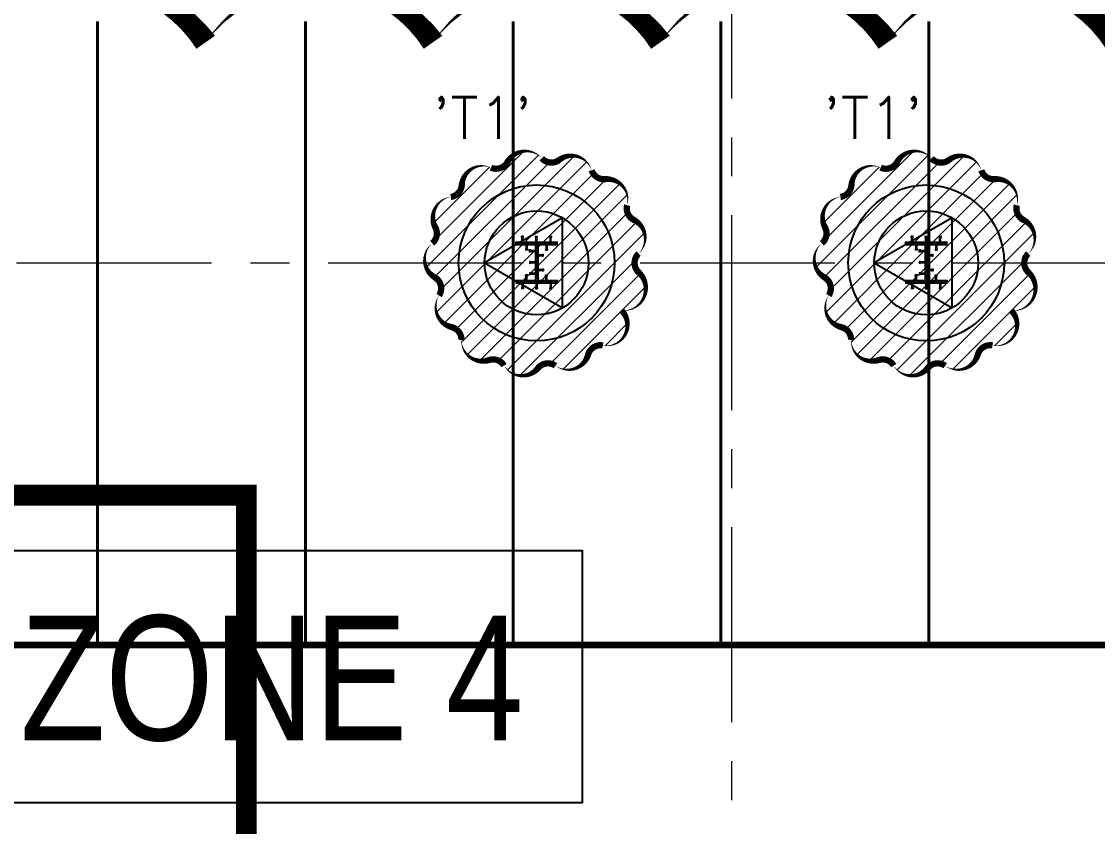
# Model space of a CAD drawing. Header units: millimetres. Extents: x -346728 to 1320345, y -537202 to -385966.
# Drawn here: x 410140 to 420494, y -422088 to -414344 of the extents above; entities that cross this region are included whole.
import ezdxf

# ---------------------------------------------------------------- set-up
doc = ezdxf.new("R2010")
doc.units = ezdxf.units.MM
doc.header["$LTSCALE"] = 100
doc.linetypes.add('ACAD_ISO04W100', pattern=[30, 24, -3, 0, -3])
doc.linetypes.add('X1326_GLB$0$CENTER', pattern=[2, 1.25, -0.25, 0.25, -0.25])
for name, color, linetype, lineweight in [('A-giao thong', 8, 'Continuous', 15), ('KCMANH', 8, 'Continuous', 13), ('KINGPOST', 5, 'Continuous', 20), ('X1326_GLB$0$A-tim', 8, 'X1326_GLB$0$CENTER', 9)]:
    doc.layers.add(name, color=color, linetype=linetype, lineweight=lineweight)
for name, color, linetype in [('hach', 253, 'Continuous'), ('HÀNG RÀO', 50, 'Continuous'), ('PL', 3, 'Continuous'), ('PLT', 6, 'Continuous'), ('thep doc', 6, 'Continuous')]:
    doc.layers.add(name, color=color, linetype=linetype)
doc.styles.add('simplex', font='simplex.shx')
doc.styles.add('TOAN - FONT ARIAL', font='Arial_1.ttf', dxfattribs={"width": 0.8})
pattern_1 = [(44.99999999999996, (188543.3296231151, 11377564.43864295), (-8.980256121069152, 8.980256121069138), []), (135, (188543.3296231151, 11377564.43864295), (-8.980256121069152, -8.980256121069138), [])]

# ---------------------------------------------------------------- blocks, each defined once
blk = doc.blocks.new('LVL-KHUNGTEN')
blk.add_lwpolyline([(61072.91373489425, 41092.78793908656), (119123.5098692991, 41092.78793908656), (119123.5098692991, 61.8816838347775), (61072.91373489425, 61.8816838347775)], close=True)
blk = doc.blocks.new('KP50 TOI SAN L1')
at = {"ltscale": 0.1}
h = blk.add_hatch(color=3, dxfattribs=at)
h.dxf.hatch_style = 1
h.paths.add_polyline_path([(14.40000000000146, 171.2000000000116), (-14.39999999999418, 171.2000000000116), (-14.39999999999418, 142.3999999999905)])
h.paths.add_polyline_path([(-14.39999999999418, -142.3999999999687), (-14.39999999999418, -171.1999999999825), (14.40000000000146, -171.1999999999825)])
at = {"layer": 'KCMANH', "linetype": 'ByBlock'}
h = blk.add_hatch(dxfattribs=at)
h.set_pattern_fill('ANSI37', color=3, scale=4, style=0)
h.set_pattern_definition(pattern_1)
h.paths.add_polyline_path([(-200, 200.0000000000109), (-200, 171.2000000000116), (200, 171.2000000000116), (200, 200.0000000000109)])
h = blk.add_hatch(dxfattribs=at)
h.set_pattern_fill('ANSI37', color=3, scale=4, style=0)
h.set_pattern_definition([(44.99999999999996, (188728.9296231151, 11377564.43864295), (-8.980256121069152, 8.980256121069138), []), (135, (188728.9296231151, 11377564.43864295), (-8.980256121069152, -8.980256121069138), [])])
h.paths.add_polyline_path([(14.40000000000146, 171.2000000000116), (-14.39999999999418, 142.3999999999905), (-14.39999999999418, -142.3999999999687), (14.40000000000146, -171.1999999999825)])
h = blk.add_hatch(dxfattribs=at)
h.set_pattern_fill('ANSI37', color=3, scale=4, style=0)
h.set_pattern_definition(pattern_1)
h.paths.add_polyline_path([(-200, -171.1999999999825), (-200, -199.9999999999891), (200, -199.9999999999891), (200, -171.1999999999825)])
for p, q in [((-125.1904738589728, 252.8000000000029), (-145.990473858983, 252.8000000000029)), ((-145.990473858983, 240), (-145.990473858983, 252.8000000000029)), ((-125.1904738589728, 240), (-145.990473858983, 240)), ((-141.9904738589757, 200), (-141.9904738589757, 240)), ((-129.1904738589801, 200), (-129.1904738589801, 240)), ((-125.1904738589728, 240), (-125.1904738589728, 252.8000000000029)), ((-10.40000000000146, 252.8000000000029), (10.40000000000146, 252.8000000000029)), ((-10.40000000000146, 240), (-10.40000000000146, 252.8000000000029)), ((-10.40000000000146, 240), (10.40000000000146, 240)), ((-6.400000000001455, 200), (-6.400000000001455, 240)), ((6.400000000001455, 200), (6.400000000001455, 240)), ((10.40000000000146, 240), (10.40000000000146, 252.8000000000029)), ((125.1904738589801, 252.8000000000029), (145.990473858983, 252.8000000000029)), ((125.1904738589801, 240), (125.1904738589801, 252.8000000000029)), ((125.1904738589801, 240), (145.990473858983, 240)), ((129.1904738589801, 200), (129.1904738589801, 240)), ((141.990473858983, 200), (141.990473858983, 240)), ((145.990473858983, 240), (145.990473858983, 252.8000000000029)), ((-85.19047385897284, 131.1999999999971), (-105.990473858983, 131.1999999999971)), ((-105.990473858983, 131.1999999999971), (-105.990473858983, 118.4000000000015)), ((-85.19047385897284, 118.4000000000015), (-105.990473858983, 118.4000000000015)), ((-101.9904738589757, 171.1999999999971), (-101.9904738589757, 131.1999999999971)), ((-89.19047385898011, 171.1999999999971), (-89.19047385898011, 131.1999999999971)), ((-85.19047385897284, 131.1999999999971), (-85.19047385897284, 118.4000000000015)), ((-67.19999999999709, 99.5998938560515), (-67.19999999999709, 120.3998938560471)), ((-54.39999999999418, 120.3998938560471), (-67.19999999999709, 120.3998938560471)), ((-54.39999999999418, 99.5998938560515), (-54.39999999999418, 120.3998938560471)), ((-14.39999999999418, 116.3998938560471), (-54.39999999999418, 116.3998938560471)), ((-14.39999999999418, 103.5998938560515), (-54.39999999999418, 103.5998938560515)), ((85.19047385898011, 131.1999999999971), (105.990473858983, 131.1999999999971)), ((85.19047385898011, 131.1999999999971), (85.19047385898011, 118.4000000000015)), ((85.19047385898011, 118.4000000000015), (105.990473858983, 118.4000000000015)), ((89.19047385898011, 171.1999999999971), (89.19047385898011, 131.1999999999971)), ((101.990473858983, 171.1999999999971), (101.990473858983, 131.1999999999971)), ((105.990473858983, 131.1999999999971), (105.990473858983, 118.4000000000015)), ((-54.39999999999418, 99.5998938560515), (-67.19999999999709, 99.5998938560515)), ((-67.19999999999709, 10.40000000000146), (-67.19999999999709, -10.40000000000146)), ((-54.39999999999418, 10.40000000000146), (-67.19999999999709, 10.40000000000146)), ((-54.39999999999418, 10.40000000000146), (-54.39999999999418, -10.40000000000146)), ((-14.39999999999418, 6.400000000001455), (-54.39999999999418, 6.400000000001455)), ((14.40000000000146, 76.39989385604713), (54.40000000000146, 76.39989385604713)), ((14.40000000000146, 63.59989385605149), (54.40000000000146, 63.59989385605149)), ((54.40000000000146, 59.59989385605149), (54.40000000000146, 80.39989385604713)), ((54.40000000000146, 80.39989385604713), (67.20000000000437, 80.39989385604713)), ((54.40000000000146, 59.59989385605149), (67.20000000000437, 59.59989385605149)), ((67.20000000000437, 59.59989385605149), (67.20000000000437, 80.39989385604713)), ((-54.39999999999418, -10.40000000000146), (-67.19999999999709, -10.40000000000146)), ((-67.19999999999709, -99.5998938560515), (-67.19999999999709, -120.3998938560471)), ((-54.39999999999418, -99.5998938560515), (-67.19999999999709, -99.5998938560515)), ((-14.39999999999418, -6.400000000001455), (-54.39999999999418, -6.400000000001455)), ((-54.39999999999418, -99.5998938560515), (-54.39999999999418, -120.3998938560471)), ((14.40000000000146, -63.59989385605149), (54.40000000000146, -63.59989385605149)), ((14.40000000000146, -76.39989385604713), (54.40000000000146, -76.39989385604713)), ((54.40000000000146, -59.59989385605149), (54.40000000000146, -80.39989385604713)), ((54.40000000000146, -59.59989385605149), (67.20000000000437, -59.59989385605149)), ((54.40000000000146, -80.39989385604713), (67.20000000000437, -80.39989385604713)), ((67.20000000000437, -59.59989385605149), (67.20000000000437, -80.39989385604713)), ((-141.9904738589757, -200), (-141.9904738589757, -240)), ((-129.1904738589801, -200), (-129.1904738589801, -240)), ((-85.19047385897284, -118.4000000000015), (-105.990473858983, -118.4000000000015)), ((-105.990473858983, -131.1999999999971), (-105.990473858983, -118.4000000000015)), ((-85.19047385897284, -131.1999999999971), (-105.990473858983, -131.1999999999971)), ((-101.9904738589757, -171.1999999999971), (-101.9904738589757, -131.1999999999971)), ((-89.19047385898011, -171.1999999999971), (-89.19047385898011, -131.1999999999971)), ((-85.19047385897284, -131.1999999999971), (-85.19047385897284, -118.4000000000015)), ((-54.39999999999418, -120.3998938560471), (-67.19999999999709, -120.3998938560471)), ((-14.39999999999418, -103.5998938560515), (-54.39999999999418, -103.5998938560515)), ((-14.39999999999418, -116.3998938560471), (-54.39999999999418, -116.3998938560471)), ((-6.400000000001455, -200), (-6.400000000001455, -240)), ((6.400000000001455, -200), (6.400000000001455, -240)), ((85.19047385898011, -118.4000000000015), (105.990473858983, -118.4000000000015)), ((85.19047385898011, -131.1999999999971), (85.19047385898011, -118.4000000000015)), ((85.19047385898011, -131.1999999999971), (105.990473858983, -131.1999999999971)), ((89.19047385898011, -171.1999999999971), (89.19047385898011, -131.1999999999971)), ((101.990473858983, -171.1999999999971), (101.990473858983, -131.1999999999971)), ((105.990473858983, -131.1999999999971), (105.990473858983, -118.4000000000015)), ((129.1904738589801, -200), (129.1904738589801, -240)), ((141.990473858983, -200), (141.990473858983, -240)), ((-125.1904738589728, -240), (-145.990473858983, -240)), ((-145.990473858983, -240), (-145.990473858983, -252.8000000000029)), ((-125.1904738589728, -252.8000000000029), (-145.990473858983, -252.8000000000029)), ((-125.1904738589728, -240), (-125.1904738589728, -252.8000000000029)), ((-10.40000000000146, -240), (10.40000000000146, -240)), ((-10.40000000000146, -240), (-10.40000000000146, -252.8000000000029)), ((-10.40000000000146, -252.8000000000029), (10.40000000000146, -252.8000000000029)), ((10.40000000000146, -240), (10.40000000000146, -252.8000000000029)), ((125.1904738589801, -240), (145.990473858983, -240)), ((125.1904738589801, -240), (125.1904738589801, -252.8000000000029)), ((125.1904738589801, -252.8000000000029), (145.990473858983, -252.8000000000029)), ((145.990473858983, -240), (145.990473858983, -252.8000000000029))]:
    blk.add_line(p, q, dxfattribs=at)
at = {"layer": 'KCMANH', "color": 3, "linetype": 'ByBlock'}
blk.add_line((-200, 200), (200, 200), dxfattribs=at)
at = {"layer": 'KINGPOST', "color": 3, "linetype": 'ByBlock'}
for p, q in [((-200, 171.1999999999971), (-200, 200)), ((-200, 171.1999999999971), (200, 171.1999999999971)), ((-14.39999999999418, 171.1999999999971), (-14.39999999999418, -171.1999999999971)), ((-14.39999999997235, 142.4000000000015), (14.40000000000146, 171.1999999999971)), ((14.40000000000146, 171.1999999999971), (14.40000000000146, -171.1999999999971)), ((200, 171.1999999999971), (200, 200)), ((-200, -171.1999999999971), (200, -171.1999999999971)), ((-200, -171.1999999999971), (-200, -200)), ((-200, -200), (200, -200)), ((-14.39999999997235, -142.4000000000015), (14.40000000000146, -171.1999999999971)), ((200, -171.1999999999971), (200, -200))]:
    blk.add_line(p, q, dxfattribs=at)
at = {"layer": 'KINGPOST', "color": 6, "linetype": 'ByBlock'}
blk.add_lwpolyline([(-14.39999999999418, 0), (14.40000000000146, 0)], dxfattribs=at)
blk = doc.blocks.new('B1 Kingpost Layout Plan1')
at = {"layer": 'KCMANH', "linetype": 'ByBlock'}
for p in [(44500.02579623611, -1896.444032042869, -1.206158231070731e-07), (48250.02579623611, -1896.444032042869, -1.206158231070731e-07)]:
    blk.add_blockref('KP50 TOI SAN L1', p, dxfattribs=at)
blk = doc.blocks.new('tank01')
at = {"color": 1, "linetype": 'ACAD_ISO04W100', "lineweight": 100}
blk.add_line((583556.4335265845, 2323786.693602655), (583543.6633929677, 2323777.054849401), dxfattribs=at)
at = {"layer": 'HÀNG RÀO', "color": 1, "lineweight": 40}
for p, q in [((583554.8372610946, 2323785.488759413), (583551.2225854635, 2323790.277736588)), ((583549.6263892663, 2323789.072926614), (583553.2410496863, 2323784.283956992)), ((583548.0300660586, 2323787.868039808), (583551.6447264781, 2323783.079070185)), ((583550.0484498092, 2323781.874218505), (583546.4338899628, 2323786.663158504)), ((583544.8375835863, 2323785.458284016), (583548.4521930742, 2323780.669381871))]:
    blk.add_line(p, q, dxfattribs=at)

msp = doc.modelspace()

# ---------------------------------------------------------------- hatches: boundary and pattern name
at = {"ltscale": 0.1}
h = msp.add_hatch(color=3, dxfattribs=at)
h.dxf.hatch_style = 1
h.paths.add_polyline_path([(415110.7743715076, -416495.3846771839), (415081.9743715074, -416495.3846771839), (415081.9743715074, -416524.1846771839)])
h.paths.add_polyline_path([(415081.9743715074, -416808.9846771838), (415081.9743715074, -416837.7846771839), (415110.7743715076, -416837.7846771839)])
h = msp.add_hatch(color=3, dxfattribs=at)
h.dxf.hatch_style = 1
h.paths.add_polyline_path([(418860.7743715076, -416495.3846771839), (418831.9743715074, -416495.3846771839), (418831.9743715074, -416524.1846771839)])
h.paths.add_polyline_path([(418831.9743715074, -416808.9846771838), (418831.9743715074, -416837.7846771839), (418860.7743715076, -416837.7846771839)])
at = {"layer": 'A-giao thong', "transparency": 33554572}
h = msp.add_hatch(dxfattribs=at)
h.set_pattern_fill('ANSI31', color=256, scale=1000)
h.set_pattern_definition([(45, (376747.4089824944, -513923.2261756078), (-88.38834764831843, 88.38834764831844), [])])
edge = h.paths.add_edge_path()
edge.add_arc((415941.4855478698, -416430.8909271351), 200.091326396924, 313.1890045741997, 423.1890044747136)
edge.add_arc((416087.2946165058, -416142.3756261466), 123.1753799015254, 165.3246326879942, 243.18900447470742, ccw=False)
edge.add_arc((415774.3329071133, -416060.4154517627), 200.3404647350627, 345.3246326879935, 455.3246325885028)
edge.add_arc((415744.3110700376, -415738.2956122162), 123.1753799015117, 197.4523541326421, 275.32463258850305, ccw=False)
edge.add_arc((415435.7741214005, -415835.294933304), 200.2499081724988, 17.45235413264597, 127.4523540331561)
edge.add_arc((415239.0987242046, -415578.5407607894), 123.1753799015265, 221.3374224332373, 307.4523540331534, ccw=False)
edge.add_arc((414994.0526616127, -415794.102727325), 203.1902650560175, 41.33742243323479, 151.337422333742)
edge.add_arc((414707.6799831598, -415637.5612847474), 123.1753799015094, 245.97207067360318, 331.33742233374693, ccw=False)
edge.add_arc((414575.9821692133, -415932.971790394), 200.261910843809, 65.97207067360544, 175.9720705741139)
edge.add_arc((414253.3437917922, -415910.2526693759), 123.1753799015126, 278.0994113494279, 355.97207057411634, ccw=False)
edge.add_arc((414298.9236675809, -416230.5371583574), 200.3361020571378, 98.09941134942484, 208.0994112499362)
edge.add_arc((414013.543932118, -416382.9119776232), 123.175379901518, -50.51419146834911, 28.099411249937475, ccw=False)
edge.add_arc((414219.462552171, -416632.8373371585), 200.6535308265784, 129.4858085316449, 239.4858084321514)
edge.add_arc((414055.0378515279, -416911.8170519081), 123.1753799015154, -33.38585266077672, 59.48580843215609, ccw=False)
edge.add_arc((414324.9760204941, -417089.7128634232), 200.1101515091129, 146.6141473392238, 256.6141472397279)
edge.add_arc((414250.1329298374, -417404.2157196907), 123.1753799015155, -1.2513417107547866, 76.61414723972922, ccw=False)
edge.add_arc((414573.5751945112, -417411.2808327571), 200.3440389897893, 178.7486582892484, 288.7486581897573)
edge.add_arc((414677.5599290867, -417717.6335532852), 123.1753799015132, 30.876836025434216, 108.7486581897549, ccw=False)
edge.add_arc((414955.1360196188, -417551.6600698903), 200.2371789537907, 210.876836025434, 320.876835925943)
edge.add_arc((415206.0366911244, -417755.7299997267), 123.1753799015087, 54.01226688685409, 140.8768359259447, ccw=False)
edge.add_arc((415397.7799729815, -417491.699156822), 203.1339398279393, 234.0122668868539, 344.0122667873574)
edge.add_arc((415711.4678723054, -417581.5750376804), 123.1753799015273, 79.39644157920287, 164.0122667873614, ccw=False)
edge.add_arc((415770.9864167614, -417263.6497115922), 200.2731787634664, 259.3964415791925, 404.1286010454199)
edge.add_arc((415935.8667902649, -416913.2829940316), 211.9778768860564, 264.279643978025, 407.3982272340489)
edge.add_arc((416162.7316090486, -416666.5846771877), 123.175379901495, 133.189004574196, 227.3982272340362, ccw=False)
h = msp.add_hatch(dxfattribs=at)
h.set_pattern_fill('ANSI31', color=256, scale=1000)
h.set_pattern_definition([(45, (380497.4089824944, -513923.2261756078), (-88.38834764831843, 88.38834764831844), [])])
edge = h.paths.add_edge_path()
edge.add_arc((419691.4855478698, -416430.8909271351), 200.091326396924, 313.1890045741997, 423.1890044747136)
edge.add_arc((419837.2946165058, -416142.3756261466), 123.1753799015254, 165.3246326879942, 243.18900447470742, ccw=False)
edge.add_arc((419524.3329071133, -416060.4154517627), 200.3404647350627, 345.3246326879935, 455.3246325885028)
edge.add_arc((419494.3110700376, -415738.2956122162), 123.1753799015117, 197.4523541326421, 275.32463258850305, ccw=False)
edge.add_arc((419185.7741214005, -415835.294933304), 200.2499081724988, 17.45235413264597, 127.4523540331561)
edge.add_arc((418989.0987242046, -415578.5407607894), 123.1753799015265, 221.3374224332373, 307.4523540331534, ccw=False)
edge.add_arc((418744.0526616127, -415794.102727325), 203.1902650560175, 41.33742243323479, 151.337422333742)
edge.add_arc((418457.6799831598, -415637.5612847474), 123.1753799015094, 245.97207067360318, 331.33742233374693, ccw=False)
edge.add_arc((418325.9821692133, -415932.971790394), 200.261910843809, 65.97207067360544, 175.9720705741139)
edge.add_arc((418003.3437917922, -415910.2526693759), 123.1753799015126, 278.0994113494279, 355.97207057411634, ccw=False)
edge.add_arc((418048.9236675809, -416230.5371583574), 200.3361020571378, 98.09941134942484, 208.0994112499362)
edge.add_arc((417763.543932118, -416382.9119776232), 123.175379901518, -50.51419146834911, 28.099411249937475, ccw=False)
edge.add_arc((417969.462552171, -416632.8373371585), 200.6535308265784, 129.4858085316449, 239.4858084321514)
edge.add_arc((417805.0378515279, -416911.8170519081), 123.1753799015154, -33.38585266077672, 59.48580843215609, ccw=False)
edge.add_arc((418074.9760204941, -417089.7128634232), 200.1101515091129, 146.6141473392238, 256.6141472397279)
edge.add_arc((418000.1329298374, -417404.2157196907), 123.1753799015155, -1.2513417107547866, 76.61414723972922, ccw=False)
edge.add_arc((418323.5751945112, -417411.2808327571), 200.3440389897893, 178.7486582892484, 288.7486581897573)
edge.add_arc((418427.5599290867, -417717.6335532852), 123.1753799015132, 30.876836025434216, 108.7486581897549, ccw=False)
edge.add_arc((418705.1360196188, -417551.6600698903), 200.2371789537907, 210.876836025434, 320.876835925943)
edge.add_arc((418956.0366911244, -417755.7299997267), 123.1753799015087, 54.01226688685409, 140.8768359259447, ccw=False)
edge.add_arc((419147.7799729815, -417491.699156822), 203.1339398279393, 234.0122668868539, 344.0122667873574)
edge.add_arc((419461.4678723054, -417581.5750376804), 123.1753799015273, 79.39644157920287, 164.0122667873614, ccw=False)
edge.add_arc((419520.9864167614, -417263.6497115922), 200.2731787634664, 259.3964415791925, 404.1286010454199)
edge.add_arc((419685.8667902649, -416913.2829940316), 211.9778768860564, 264.279643978025, 407.3982272340489)
edge.add_arc((419912.7316090486, -416666.5846771877), 123.175379901495, 133.189004574196, 227.3982272340362, ccw=False)
at = {"layer": 'hach'}
h = msp.add_hatch(dxfattribs=at)
h.set_pattern_fill('ANSI31', color=256, scale=70)
h.set_pattern_definition([(45, (342151.2213262877, -508591.2227448209), (-157.1544821187101, 157.1544821187102), [])])
h.paths.add_polyline_path([(362433.3801022533, -410142.157258469), (348853.8926203205, -428107.5122169152), (376146.7434840773, -501359.0065796374), (382446.7504393198, -503970.9423327898), (458369.0723871468, -469396.5978761645), (462927.8694431226, -462329.4458765544), (462919.8279490094, -415142.6860857411), (457917.8110400178, -410142.1572584765)])
h.paths.add_polyline_path([(363030.572598144, -411342.1571560285), (350208.3245424145, -428305.7014718884), (377088.8498291909, -500450.5520168371), (382424.3063307689, -502662.5923677236), (457551.450776385, -468450.3646135417), (461727.809133747, -461976.0778765109), (461719.6650677317, -415639.3961758266), (457420.8592675527, -411342.1571560359)], flags=16)
h = msp.add_hatch(dxfattribs=at)
h.set_pattern_fill('AR-CONC', color=256, scale=4)
h.set_pattern_definition([(49.99999999999999, (342151.2213262877, -508591.2227448209), (728.738675984016, -63.75634215561234), [76.2, -838.2]), (355, (342151.2213262877, -508591.2227448209), (-140.9736856998774, 764.2273809561406), [60.96, -670.56233668]), (100.4514446999999, (342211.9493542878, -508596.5357588209), (587.7649883614131, 700.4710076487804), [64.76003519999986, -712.3609783999989]), (46.18420000000002, (342151.2213262877, -508388.022744821), (1084.31616356852, -168.1693117309086), [114.2999999999996, -1257.299999999994]), (96.63555760999992, (342241.5809262877, -508402.0367448209), (949.616536206012, 989.7044983908861), [97.14009256, -1068.54243264]), (351.1841511700001, (342151.2213262877, -508388.022744821), (949.6165362599081, 989.7044983421306), [91.43986828, -1005.83892768]), (21, (342252.8213262878, -508438.822744821), (606.4575650765299, -409.0607927483504), [76.2, -838.2]), (326.0000000000001, (342252.8213262878, -508438.822744821), (247.2081133905883, 736.7518644892771), [60.96, -670.56]), (71.45144499999999, (342303.3594566878, -508472.911144421), (853.6656771148646, 327.691075543621), [64.7600352, -712.3597503999999]), (37.50000000000001, (342151.2213262877, -508591.2227448209), (12.35441300236727, 338.2201554926124), [0, -662.432, 0, -680.72, 0, -673.1]), (7.499999999999999, (342151.2213262877, -508591.2227448209), (267.278650041223, 400.722299272478), [0, -388.112, 0, -647.192, 0, -256.54]), (327.5, (341924.6533262877, -508591.2227448209), (542.3623806674856, -22.91497597069377), [0, -254, 0, -792.48, 0, -1051.56]), (317.5, (341823.0533262876, -508591.2227448209), (592.5167255440722, 101.7059641333321), [0, -330.2, 0, -526.288, 0, -746.76])])
h.paths.add_polyline_path([(362433.3801022533, -410142.157258469), (348853.8926203205, -428107.5122169152), (376146.7434840773, -501359.0065796374), (382446.7504393198, -503970.9423327898), (458369.0723871468, -469396.5978761645), (462927.8694431226, -462329.4458765544), (462919.8279490094, -415142.6860857411), (457917.8110400178, -410142.1572584765)])
h.paths.add_polyline_path([(363030.572598144, -411342.1571560285), (350208.3245424145, -428305.7014718884), (377088.8498291909, -500450.5520168371), (382424.3063307689, -502662.5923677236), (457551.450776385, -468450.3646135417), (461727.809133747, -461976.0778765109), (461719.6650677317, -415639.3961758266), (457420.8592675527, -411342.1571560359)], flags=16)

# ---------------------------------------------------------------- linework, layer by layer
at = {"elevation": -1404.949430587001}
msp.add_lwpolyline([(394403.5040695093, -414544.0266921301, 0, 218.8510542577968, -0.52056705), (396592.0146120871, -414544.0266921301, 0, 218.8510542577968, -0.52056705), (398780.5251546652, -414544.0266921301, 0, 218.8510542577968, -0.52056705), (400969.0356972432, -414544.0266921301, 0, 218.8510542577968, -0.52056705), (403157.5462398211, -414544.0266921301, 0, 218.8510542577968, -0.52056705), (405346.0567823991, -414544.0266921301, 0, 218.8510542577968, -0.52056705), (407534.567324977, -414544.0266921301, 0, 218.8510542577968, -0.52056705), (409723.077867555, -414544.0266921301, 0, 218.8510542577968, -0.52056705), (411911.5884101331, -414544.0266921301, 0, 218.8510542577968, -0.52056705), (414100.0989527109, -414544.0266921301, 0, 218.8510542577968, -0.52056705), (416288.609495289, -414544.0266921301, 0, 218.8510542577968, -0.52056705), (418477.1200378668, -414544.0266921301, 0, 218.8510542577968, -0.52056705), (420665.6305804449, -414544.0266921301, 0, 218.8510542577968, -0.52056705)], format="xyseb", dxfattribs=at)
at = {"color": 5, "elevation": -2718.252243048951}
for points in [[(416078.4294922315, -416576.7775098009, 0, 60, 0.5205670500000068), (416031.7365059043, -416252.309563401, 60, 60, -0.3534527118638525), (415968.1376166614, -416111.170120191, 0, 60, 0.5205670500000036), (415755.7415803152, -415860.9394773244, 60, 60, -0.3534915216528338), (415626.8058616836, -415775.2374614337, 0, 60, 0.52056705), (415314.0018553455, -415676.3246815493, 60, 60, -0.3944898867801987), (415146.614596909, -415659.8971398402, 0, 60, 0.5205670499999941), (414815.7614065782, -415696.6424164711, 60, 60, -0.3907150967676189), (414657.5251966548, -415750.0631585297, 0, 60, 0.5205670499999991), (414376.214919664, -415918.9048453695, 60, 60, -0.3534933906758924), (414270.6981016985, -416032.1993878293, 0, 60, 0.5205670500000176), (414122.200840117, -416324.8960267307, 60, 60, -0.3571345252974193), (414091.8695646157, -416477.9765320466, 0, 60, 0.520567049999982), (414117.5803679494, -416805.7010406111, 60, 60, -0.4289707164981073), (414157.8872935284, -416979.5973329205, 0, 60, 0.5205670499999676), (414278.6489790539, -417284.3866366141, 60, 60, -0.3534581953911722), (414373.2789343768, -417406.9056601863, 0, 60, 0.5205670499999923), (414637.9692324009, -417600.9941476377, 60, 60, -0.3534892819256612), (414783.2779646628, -417654.420649794, 0, 60, 0.5205670500000038), (415110.4782946304, -417678.0076279578, 60, 60, -0.3982747208827367), (415278.4160261858, -417656.0635255743, 0, 60, 0.5205670499999902), (415593.056831512, -417547.6486521947, 60, 60, -0.3869502103842332), (415734.1336691627, -417460.5030100824, 0, 60, 0.7314348883771284), (415914.7382628671, -417124.2052679125, 0, 60, 0.7206828507104402), (416079.3543490219, -416757.2511358388, 60, 60, -0.435898308053293)], [(419828.4294922315, -416576.7775098009, 0, 60, 0.5205670500000068), (419781.7365059043, -416252.309563401, 60, 60, -0.3534527118638525), (419718.1376166614, -416111.170120191, 0, 60, 0.5205670500000036), (419505.7415803152, -415860.9394773244, 60, 60, -0.3534915216528338), (419376.8058616836, -415775.2374614337, 0, 60, 0.52056705), (419064.0018553455, -415676.3246815493, 60, 60, -0.3944898867801987), (418896.614596909, -415659.8971398402, 0, 60, 0.5205670499999941), (418565.7614065782, -415696.6424164711, 60, 60, -0.3907150967676189), (418407.5251966548, -415750.0631585297, 0, 60, 0.5205670499999991), (418126.214919664, -415918.9048453695, 60, 60, -0.3534933906758924), (418020.6981016985, -416032.1993878293, 0, 60, 0.5205670500000176), (417872.200840117, -416324.8960267307, 60, 60, -0.3571345252974193), (417841.8695646157, -416477.9765320466, 0, 60, 0.520567049999982), (417867.5803679494, -416805.7010406111, 60, 60, -0.4289707164981073), (417907.8872935284, -416979.5973329205, 0, 60, 0.5205670499999676), (418028.6489790539, -417284.3866366141, 60, 60, -0.3534581953911722), (418123.2789343768, -417406.9056601863, 0, 60, 0.5205670499999923), (418387.9692324009, -417600.9941476377, 60, 60, -0.3534892819256612), (418533.2779646628, -417654.420649794, 0, 60, 0.5205670500000038), (418860.4782946304, -417678.0076279578, 60, 60, -0.3982747208827367), (419028.4160261858, -417656.0635255743, 0, 60, 0.5205670499999902), (419343.056831512, -417547.6486521947, 60, 60, -0.3869502103842332), (419484.1336691627, -417460.5030100824, 0, 60, 0.7314348883771284), (419664.7382628671, -417124.2052679125, 0, 60, 0.7206828507104402), (419829.3543490219, -416757.2511358388, 60, 60, -0.435898308053293)]]:
    msp.add_lwpolyline(points, format="xyseb", close=True, dxfattribs=at)
at = {"layer": 'PL'}
for points, elevation in [([(415346.3743715073, -417099.5973790762), (415346.3743715073, -416233.5719752917), (414596.3743715073, -416666.5846771839)], -1404.949430317966), ([(415346.374443051, -417099.5974815142), (415346.374443051, -416233.5720777297), (414596.374443051, -416666.5847796219)], -1404.949430327233), ([(419096.3743715073, -417099.5973790762), (419096.3743715073, -416233.5719752917), (418346.3743715073, -416666.5846771839)], -1404.949430317966), ([(419096.374443051, -417099.5974815142), (419096.374443051, -416233.5720777297), (418346.374443051, -416666.5847796219)], -1404.949430327233)]:
    msp.add_lwpolyline(points, close=True, dxfattribs=dict(at, elevation=elevation))
for centre, radius in [((415096.3743715073, -416666.5846771839, -1404.949430317966), 750), ((415096.374443051, -416666.5847796219, -1404.949430327233), 750), ((418846.3743715073, -416666.5846771839, -1404.949430317966), 750), ((418846.374443051, -416666.5847796219, -1404.949430327233), 750), ((415096.3743715073, -416666.5846771839, -1404.949430317966), 500), ((415096.374443051, -416666.5847796219, -1404.949430327233), 500), ((418846.3743715073, -416666.5846771839, -1404.949430317966), 500), ((418846.374443051, -416666.5847796219, -1404.949430327233), 500)]:
    msp.add_circle(centre, radius, dxfattribs=at)
at = {"layer": 'thep doc', "const_width": 200, "elevation": -3876.716966757267}
msp.add_lwpolyline([(421578.5186546987, -414975.0533812997), (421578.5186546987, -439438.7264851871), (412302.2145327699, -439438.7264851871), (412302.2145327699, -418900.9454687386), (405967.28979929, -418900.9454687386), (405967.28979929, -445161.0176827259)], dxfattribs=at)
at = {"layer": 'thep doc', "color": 40, "true_color": 0xf8d731, "elevation": -213.8890067101752}
msp.add_lwpolyline([(409134.5955176646, -419434.5390188655), (415534.6566077591, -419434.5390188655), (415534.6566077591, -421861.5285740099), (409134.5955176646, -421861.5285740099)], close=True, dxfattribs=at)
at = {"layer": 'X1326_GLB$0$A-tim', "ltscale": 15}
for p, q in [((416971.3742999638, -398208.6109563511, -1404.949430404361), (416971.3742999647, -512162.695561827, -1404.949430868853)), ((341092.1169962919, -416666.5694082488, -1404.949430906714), (475778.665428832, -416666.5694082489, -1404.949430916082))]:
    msp.add_line(p, q, dxfattribs=at)

# ---------------------------------------------------------------- block references
at = {"extrusion": (0.005970236709927127, -2.28885336656151e-18, 0.9999821779780016), "xscale": 3.385207865094198, "yscale": 3.385207865094198, "zscale": 3.385207865094198}
msp.add_blockref('LVL-KHUNGTEN', (112985.2448162852, -525073.6189301613, 1027.739435108575), dxfattribs=at)
msp.add_blockref('B1 Kingpost Layout Plan1', (370596.3485037279, -414765.9628913942, -1404.949430139306))
at = {"layer": 'HÀNG RÀO', "color": 1, "lineweight": 40, "xscale": 999.9999999999977, "yscale": 999.9999999999977, "zscale": 999.9999999999977, "rotation": 322.9548993539203}
msp.add_blockref('tank01', (-1865301588.86292, -1503617740.593324, -1404.949437611516), dxfattribs=at)

# ---------------------------------------------------------------- texts
at = {"layer": 'PLT', "style": 'simplex'}
for p in [(414094.3041060879, -415471.5303958506, -1404.949520989903), (417851.663006753, -415471.5303958506, -1404.949520989903)]:
    msp.add_text("'T1'", height=400, dxfattribs=at).set_placement(p)
at = {"layer": 'thep doc', "color": 40, "true_color": 0xf8d731, "insert": (410126.5535119834, -420058.8147655933, -1402.191179380556), "char_height": 1200, "attachment_point": 1, "style": 'TOAN - FONT ARIAL'}
msp.add_mtext('\\A1;ZONE 4', dxfattribs=at)

doc.saveas('drawing.dxf')
